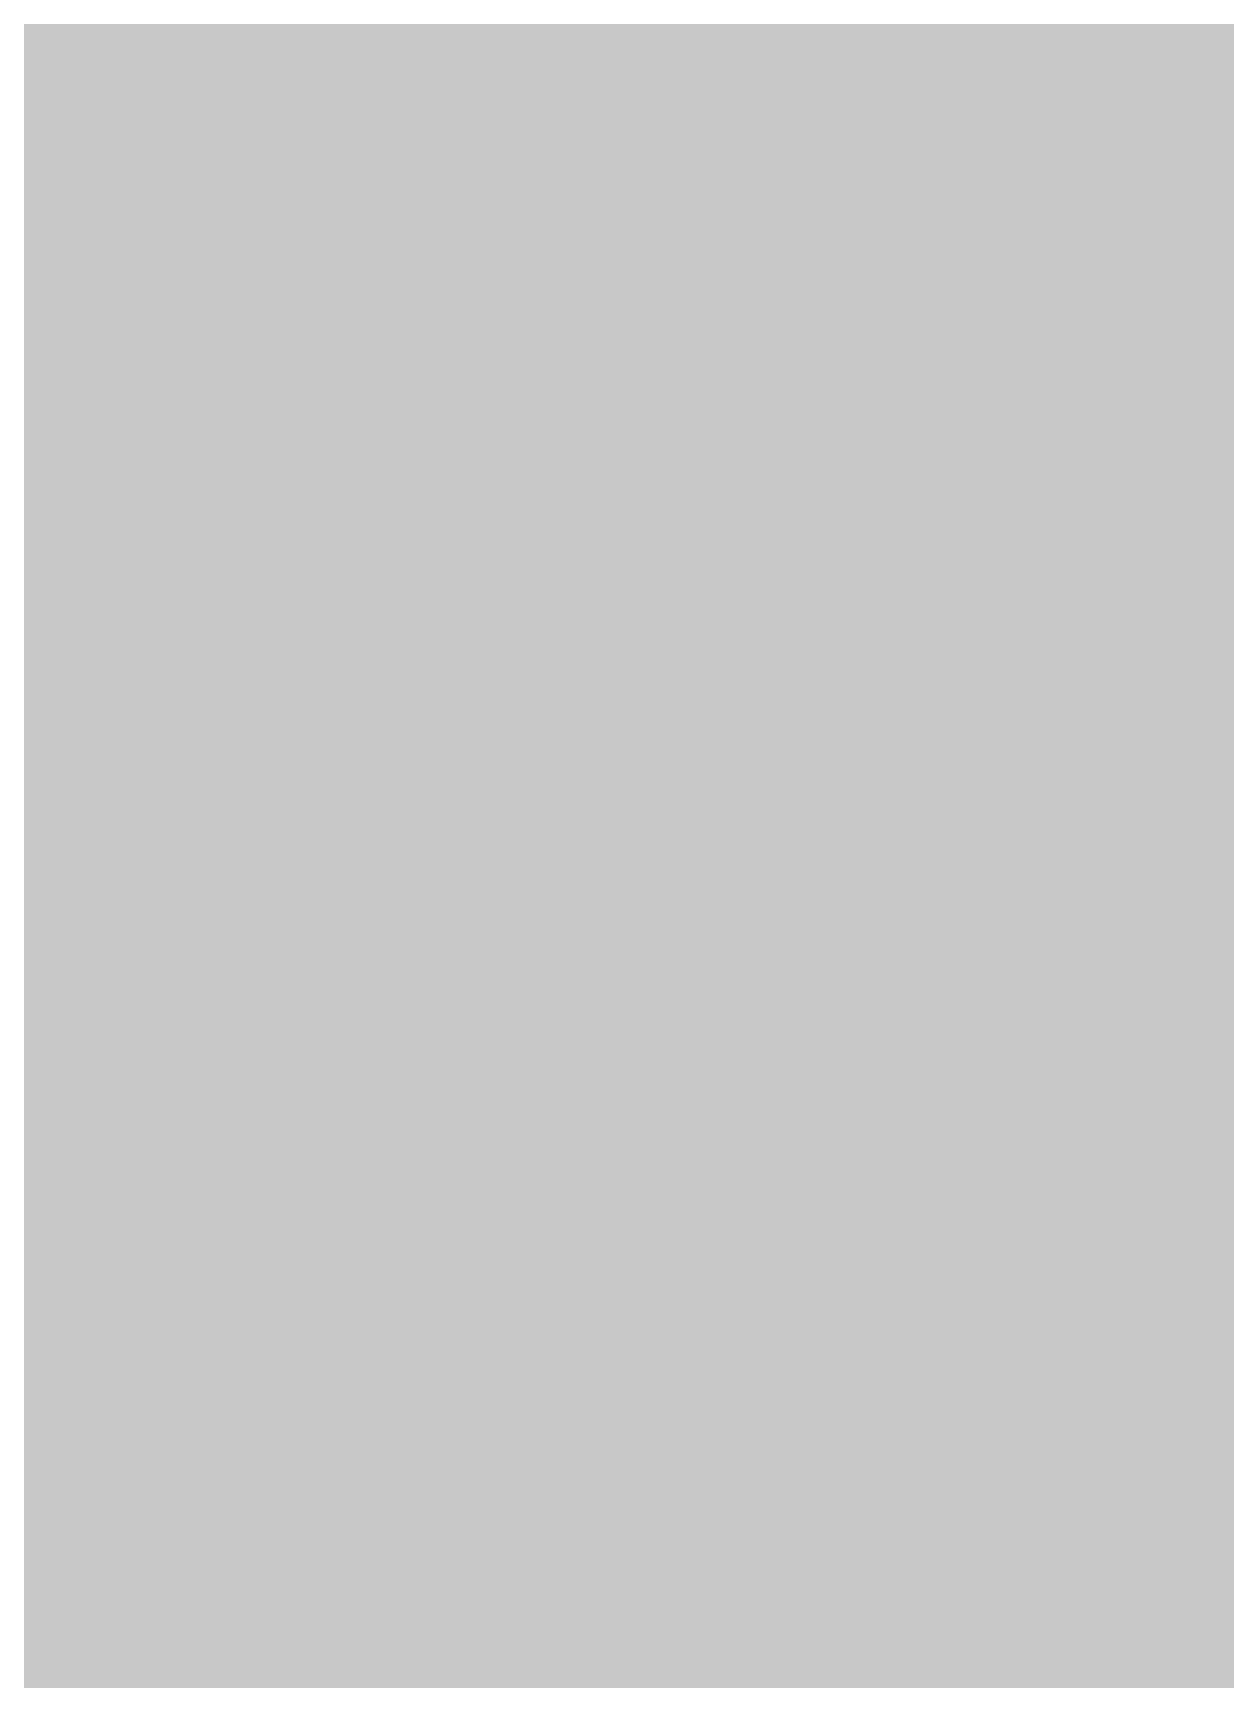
# Model space of a CAD drawing. Header units: inches. Extents: x 0 to 841, y 0 to 594.
# Drawn here: x 790.6852 to 790.9279, y 184.794 to 185.1291 of the extents above; entities that cross this region are included whole.
import ezdxf

# ---------------------------------------------------------------- set-up
doc = ezdxf.new("R2010")
doc.units = ezdxf.units.IN
doc.layers.add('Sheet', color=255, linetype='Continuous')

msp = doc.modelspace()

# ---------------------------------------------------------------- linework, layer by layer
at = {"layer": 'Sheet'}
for points in [[(790.51485, 185.5127, 0.29972, 0.29972, 0), (790.55976, 185.46779, 0.29972, 0.29972, 0), (790.55976, 185.46779, 0.29972, 0.29972, 0), (790.60468, 185.42287, 0.29972, 0.29972, 0), (790.60468, 185.37795, 0.29972, 0.29972, 0), (790.64959, 185.37795, 0.29972, 0.29972, 0), (790.64959, 185.33303, 0.29972, 0.29972, 0), (790.64959, 185.28811, 0.29972, 0.29972, 0), (790.69451, 185.24319, 0.29972, 0.29972, 0), (790.69451, 185.24319, 0.29972, 0.29972, 0), (790.69451, 185.19828, 0.29972, 0.29972, 0), (790.73942, 185.15336, 0.29972, 0.29972, 0), (790.73942, 185.10844, 0.29972, 0.29972, 0), (790.73942, 185.06352, 0.29972, 0.29972, 0), (790.73942, 185.06352, 0.29972, 0.29972, 0), (790.73942, 185.0186, 0.29972, 0.29972, 0), (790.73942, 184.97368, 0.29972, 0.29972, 0)], [(790.51485, 185.5127, 0.29972, 0.29972, 0), (790.55976, 185.46779, 0.29972, 0.29972, 0), (790.55976, 185.46779, 0.29972, 0.29972, 0), (790.60468, 185.42287, 0.29972, 0.29972, 0), (790.60468, 185.37795, 0.29972, 0.29972, 0), (790.64959, 185.37795, 0.29972, 0.29972, 0), (790.64959, 185.33303, 0.29972, 0.29972, 0), (790.64959, 185.28811, 0.29972, 0.29972, 0), (790.69451, 185.24319, 0.29972, 0.29972, 0), (790.69451, 185.24319, 0.29972, 0.29972, 0), (790.69451, 185.19828, 0.29972, 0.29972, 0), (790.73942, 185.15336, 0.29972, 0.29972, 0), (790.73942, 185.10844, 0.29972, 0.29972, 0), (790.73942, 185.06352, 0.29972, 0.29972, 0), (790.73942, 185.06352, 0.29972, 0.29972, 0), (790.73942, 185.0186, 0.29972, 0.29972, 0), (790.73942, 184.97368, 0.29972, 0.29972, 0)], [(790.51485, 185.5127, 0.29972, 0.29972, 0), (790.55976, 185.46779, 0.29972, 0.29972, 0), (790.55976, 185.46779, 0.29972, 0.29972, 0), (790.60468, 185.42287, 0.29972, 0.29972, 0), (790.60468, 185.37795, 0.29972, 0.29972, 0), (790.64959, 185.37795, 0.29972, 0.29972, 0), (790.64959, 185.33303, 0.29972, 0.29972, 0), (790.64959, 185.28811, 0.29972, 0.29972, 0), (790.69451, 185.24319, 0.29972, 0.29972, 0), (790.69451, 185.24319, 0.29972, 0.29972, 0), (790.69451, 185.19828, 0.29972, 0.29972, 0), (790.73942, 185.15336, 0.29972, 0.29972, 0), (790.73942, 185.10844, 0.29972, 0.29972, 0), (790.73942, 185.06352, 0.29972, 0.29972, 0), (790.73942, 185.06352, 0.29972, 0.29972, 0), (790.73942, 185.0186, 0.29972, 0.29972, 0), (790.73942, 184.97368, 0.29972, 0.29972, 0)], [(790.51485, 185.5127, 0.29972, 0.29972, 0), (790.55976, 185.46779, 0.29972, 0.29972, 0), (790.55976, 185.46779, 0.29972, 0.29972, 0), (790.60468, 185.42287, 0.29972, 0.29972, 0), (790.60468, 185.37795, 0.29972, 0.29972, 0), (790.64959, 185.37795, 0.29972, 0.29972, 0), (790.64959, 185.33303, 0.29972, 0.29972, 0), (790.64959, 185.28811, 0.29972, 0.29972, 0), (790.69451, 185.24319, 0.29972, 0.29972, 0), (790.69451, 185.24319, 0.29972, 0.29972, 0), (790.69451, 185.19828, 0.29972, 0.29972, 0), (790.73942, 185.15336, 0.29972, 0.29972, 0), (790.73942, 185.10844, 0.29972, 0.29972, 0), (790.73942, 185.06352, 0.29972, 0.29972, 0), (790.73942, 185.06352, 0.29972, 0.29972, 0), (790.73942, 185.0186, 0.29972, 0.29972, 0), (790.73942, 184.97368, 0.29972, 0.29972, 0)], [(790.51485, 185.5127, 0.29972, 0.29972, 0), (790.55976, 185.46779, 0.29972, 0.29972, 0), (790.55976, 185.46779, 0.29972, 0.29972, 0), (790.60468, 185.42287, 0.29972, 0.29972, 0), (790.60468, 185.37795, 0.29972, 0.29972, 0), (790.64959, 185.37795, 0.29972, 0.29972, 0), (790.64959, 185.33303, 0.29972, 0.29972, 0), (790.64959, 185.28811, 0.29972, 0.29972, 0), (790.69451, 185.24319, 0.29972, 0.29972, 0), (790.69451, 185.24319, 0.29972, 0.29972, 0), (790.69451, 185.19828, 0.29972, 0.29972, 0), (790.73942, 185.15336, 0.29972, 0.29972, 0), (790.73942, 185.10844, 0.29972, 0.29972, 0), (790.73942, 185.06352, 0.29972, 0.29972, 0), (790.73942, 185.06352, 0.29972, 0.29972, 0), (790.73942, 185.0186, 0.29972, 0.29972, 0), (790.73942, 184.97368, 0.29972, 0.29972, 0)], [(790.51485, 185.5127, 0.29972, 0.29972, 0), (790.55976, 185.46779, 0.29972, 0.29972, 0), (790.55976, 185.46779, 0.29972, 0.29972, 0), (790.60468, 185.42287, 0.29972, 0.29972, 0), (790.60468, 185.37795, 0.29972, 0.29972, 0), (790.64959, 185.37795, 0.29972, 0.29972, 0), (790.64959, 185.33303, 0.29972, 0.29972, 0), (790.64959, 185.28811, 0.29972, 0.29972, 0), (790.69451, 185.24319, 0.29972, 0.29972, 0), (790.69451, 185.24319, 0.29972, 0.29972, 0), (790.69451, 185.19828, 0.29972, 0.29972, 0), (790.73942, 185.15336, 0.29972, 0.29972, 0), (790.73942, 185.10844, 0.29972, 0.29972, 0), (790.73942, 185.06352, 0.29972, 0.29972, 0), (790.73942, 185.06352, 0.29972, 0.29972, 0), (790.73942, 185.0186, 0.29972, 0.29972, 0), (790.73942, 184.97368, 0.29972, 0.29972, 0)], [(790.60468, 185.42287, 0.09906, 0.09906, 0), (790.60468, 185.37795, 0.09906, 0.09906, 0), (790.64959, 185.37795, 0.09906, 0.09906, 0), (790.64959, 185.33303, 0.09906, 0.09906, 0), (790.64959, 185.28811, 0.09906, 0.09906, 0), (790.69451, 185.24319, 0.09906, 0.09906, 0), (790.69451, 185.24319, 0.09906, 0.09906, 0), (790.69451, 185.19828, 0.09906, 0.09906, 0), (790.73942, 185.15336, 0.09906, 0.09906, 0), (790.73942, 185.10844, 0.09906, 0.09906, 0), (790.73942, 185.06352, 0.09906, 0.09906, 0), (790.73942, 185.06352, 0.09906, 0.09906, 0), (790.73942, 185.0186, 0.09906, 0.09906, 0), (790.73942, 184.97368, 0.09906, 0.09906, 0)], [(790.60468, 185.42287, 0.09906, 0.09906, 0), (790.60468, 185.37795, 0.09906, 0.09906, 0), (790.64959, 185.37795, 0.09906, 0.09906, 0), (790.64959, 185.33303, 0.09906, 0.09906, 0), (790.64959, 185.28811, 0.09906, 0.09906, 0), (790.69451, 185.24319, 0.09906, 0.09906, 0), (790.69451, 185.24319, 0.09906, 0.09906, 0), (790.69451, 185.19828, 0.09906, 0.09906, 0), (790.73942, 185.15336, 0.09906, 0.09906, 0), (790.73942, 185.10844, 0.09906, 0.09906, 0), (790.73942, 185.06352, 0.09906, 0.09906, 0), (790.73942, 185.06352, 0.09906, 0.09906, 0), (790.73942, 185.0186, 0.09906, 0.09906, 0), (790.73942, 184.97368, 0.09906, 0.09906, 0)], [(790.60468, 185.42287, 0.09906, 0.09906, 0), (790.60468, 185.37795, 0.09906, 0.09906, 0), (790.64959, 185.37795, 0.09906, 0.09906, 0), (790.64959, 185.33303, 0.09906, 0.09906, 0), (790.64959, 185.28811, 0.09906, 0.09906, 0), (790.69451, 185.24319, 0.09906, 0.09906, 0), (790.69451, 185.24319, 0.09906, 0.09906, 0), (790.69451, 185.19828, 0.09906, 0.09906, 0), (790.73942, 185.15336, 0.09906, 0.09906, 0), (790.73942, 185.10844, 0.09906, 0.09906, 0), (790.73942, 185.06352, 0.09906, 0.09906, 0), (790.73942, 185.06352, 0.09906, 0.09906, 0), (790.73942, 185.0186, 0.09906, 0.09906, 0), (790.73942, 184.97368, 0.09906, 0.09906, 0)], [(790.60468, 185.42287, 0.09906, 0.09906, 0), (790.60468, 185.37795, 0.09906, 0.09906, 0), (790.64959, 185.37795, 0.09906, 0.09906, 0), (790.64959, 185.33303, 0.09906, 0.09906, 0), (790.64959, 185.28811, 0.09906, 0.09906, 0), (790.69451, 185.24319, 0.09906, 0.09906, 0), (790.69451, 185.24319, 0.09906, 0.09906, 0), (790.69451, 185.19828, 0.09906, 0.09906, 0), (790.73942, 185.15336, 0.09906, 0.09906, 0), (790.73942, 185.10844, 0.09906, 0.09906, 0), (790.73942, 185.06352, 0.09906, 0.09906, 0), (790.73942, 185.06352, 0.09906, 0.09906, 0), (790.73942, 185.0186, 0.09906, 0.09906, 0), (790.73942, 184.97368, 0.09906, 0.09906, 0)], [(790.60468, 185.42287, 0.09906, 0.09906, 0), (790.60468, 185.37795, 0.09906, 0.09906, 0), (790.64959, 185.37795, 0.09906, 0.09906, 0), (790.64959, 185.33303, 0.09906, 0.09906, 0), (790.64959, 185.28811, 0.09906, 0.09906, 0), (790.69451, 185.24319, 0.09906, 0.09906, 0), (790.69451, 185.24319, 0.09906, 0.09906, 0), (790.69451, 185.19828, 0.09906, 0.09906, 0), (790.73942, 185.15336, 0.09906, 0.09906, 0), (790.73942, 185.10844, 0.09906, 0.09906, 0), (790.73942, 185.06352, 0.09906, 0.09906, 0), (790.73942, 185.06352, 0.09906, 0.09906, 0), (790.73942, 185.0186, 0.09906, 0.09906, 0), (790.73942, 184.97368, 0.09906, 0.09906, 0)], [(790.60468, 185.42287, 0.09906, 0.09906, 0), (790.60468, 185.37795, 0.09906, 0.09906, 0), (790.64959, 185.37795, 0.09906, 0.09906, 0), (790.64959, 185.33303, 0.09906, 0.09906, 0), (790.64959, 185.28811, 0.09906, 0.09906, 0), (790.69451, 185.24319, 0.09906, 0.09906, 0), (790.69451, 185.24319, 0.09906, 0.09906, 0), (790.69451, 185.19828, 0.09906, 0.09906, 0), (790.73942, 185.15336, 0.09906, 0.09906, 0), (790.73942, 185.10844, 0.09906, 0.09906, 0), (790.73942, 185.06352, 0.09906, 0.09906, 0), (790.73942, 185.06352, 0.09906, 0.09906, 0), (790.73942, 185.0186, 0.09906, 0.09906, 0), (790.73942, 184.97368, 0.09906, 0.09906, 0)], [(790.02077, 184.97368, 0.7493, 0.7493, 0), (790.02077, 184.97368, 0.7493, 0.7493, 0), (795.00641, 184.97368, 0.7493, 0.7493, 0)], [(790.73942, 184.97368, 0.29972, 0.29972, 0), (790.73942, 184.92877, 0.29972, 0.29972, 0), (790.73942, 184.88385, 0.29972, 0.29972, 0), (790.73942, 184.88385, 0.29972, 0.29972, 0), (790.73942, 184.83893, 0.29972, 0.29972, 0), (790.73942, 184.79401, 0.29972, 0.29972, 0), (790.69451, 184.74909, 0.29972, 0.29972, 0), (790.69451, 184.70417, 0.29972, 0.29972, 0), (790.69451, 184.70417, 0.29972, 0.29972, 0), (790.64959, 184.65926, 0.29972, 0.29972, 0), (790.64959, 184.61434, 0.29972, 0.29972, 0)], [(790.73942, 184.97368, 0.29972, 0.29972, 0), (790.73942, 184.92877, 0.29972, 0.29972, 0), (790.73942, 184.88385, 0.29972, 0.29972, 0), (790.73942, 184.88385, 0.29972, 0.29972, 0), (790.73942, 184.83893, 0.29972, 0.29972, 0), (790.73942, 184.79401, 0.29972, 0.29972, 0), (790.69451, 184.74909, 0.29972, 0.29972, 0), (790.69451, 184.70417, 0.29972, 0.29972, 0), (790.69451, 184.70417, 0.29972, 0.29972, 0), (790.64959, 184.65926, 0.29972, 0.29972, 0), (790.64959, 184.61434, 0.29972, 0.29972, 0)], [(790.73942, 184.97368, 0.29972, 0.29972, 0), (790.73942, 184.92877, 0.29972, 0.29972, 0), (790.73942, 184.88385, 0.29972, 0.29972, 0), (790.73942, 184.88385, 0.29972, 0.29972, 0), (790.73942, 184.83893, 0.29972, 0.29972, 0), (790.73942, 184.79401, 0.29972, 0.29972, 0), (790.69451, 184.74909, 0.29972, 0.29972, 0), (790.69451, 184.70417, 0.29972, 0.29972, 0), (790.69451, 184.70417, 0.29972, 0.29972, 0), (790.64959, 184.65926, 0.29972, 0.29972, 0), (790.64959, 184.61434, 0.29972, 0.29972, 0)], [(790.73942, 184.97368, 0.29972, 0.29972, 0), (790.73942, 184.92877, 0.29972, 0.29972, 0), (790.73942, 184.88385, 0.29972, 0.29972, 0), (790.73942, 184.88385, 0.29972, 0.29972, 0), (790.73942, 184.83893, 0.29972, 0.29972, 0), (790.73942, 184.79401, 0.29972, 0.29972, 0), (790.69451, 184.74909, 0.29972, 0.29972, 0), (790.69451, 184.70417, 0.29972, 0.29972, 0), (790.69451, 184.70417, 0.29972, 0.29972, 0), (790.64959, 184.65926, 0.29972, 0.29972, 0), (790.64959, 184.61434, 0.29972, 0.29972, 0)], [(790.73942, 184.97368, 0.29972, 0.29972, 0), (790.73942, 184.92877, 0.29972, 0.29972, 0), (790.73942, 184.88385, 0.29972, 0.29972, 0), (790.73942, 184.88385, 0.29972, 0.29972, 0), (790.73942, 184.83893, 0.29972, 0.29972, 0), (790.73942, 184.79401, 0.29972, 0.29972, 0), (790.69451, 184.74909, 0.29972, 0.29972, 0), (790.69451, 184.70417, 0.29972, 0.29972, 0), (790.69451, 184.70417, 0.29972, 0.29972, 0), (790.64959, 184.65926, 0.29972, 0.29972, 0), (790.64959, 184.61434, 0.29972, 0.29972, 0)], [(790.73942, 184.97368, 0.29972, 0.29972, 0), (790.73942, 184.92877, 0.29972, 0.29972, 0), (790.73942, 184.88385, 0.29972, 0.29972, 0), (790.73942, 184.88385, 0.29972, 0.29972, 0), (790.73942, 184.83893, 0.29972, 0.29972, 0), (790.73942, 184.79401, 0.29972, 0.29972, 0), (790.69451, 184.74909, 0.29972, 0.29972, 0), (790.69451, 184.70417, 0.29972, 0.29972, 0), (790.69451, 184.70417, 0.29972, 0.29972, 0), (790.64959, 184.65926, 0.29972, 0.29972, 0), (790.64959, 184.61434, 0.29972, 0.29972, 0)], [(790.73942, 184.97368, 0.29972, 0.29972, 0), (790.73942, 184.97368, 0.29972, 0.29972, 0), (790.73942, 184.97368, 0.29972, 0.29972, 0), (790.73942, 184.97368, 0.29972, 0.29972, 0), (790.73942, 184.97368, 0.29972, 0.29972, 0), (790.73942, 184.97368, 0.29972, 0.29972, 0), (790.73942, 184.97368, 0.29972, 0.29972, 0), (790.73942, 184.97368, 0.29972, 0.29972, 0), (790.73942, 184.97368, 0.29972, 0.29972, 0), (790.73942, 184.97368, 0.29972, 0.29972, 0), (790.73942, 184.97368, 0.29972, 0.29972, 0), (790.73942, 184.97368, 0.29972, 0.29972, 0), (790.73942, 184.97368, 0.29972, 0.29972, 0), (790.73942, 184.97368, 0.29972, 0.29972, 0), (790.73942, 184.97368, 0.29972, 0.29972, 0), (790.73942, 184.97368, 0.29972, 0.29972, 0), (790.73942, 184.97368, 0.29972, 0.29972, 0), (790.73942, 184.97368, 0.29972, 0.29972, 0), (790.73942, 184.97368, 0.29972, 0.29972, 0), (790.73942, 184.97368, 0.29972, 0.29972, 0), (790.73942, 184.97368, 0.29972, 0.29972, 0), (790.73942, 184.97368, 0.29972, 0.29972, 0), (790.73942, 184.97368, 0.29972, 0.29972, 0), (790.73942, 184.97368, 0.29972, 0.29972, 0), (790.73942, 184.97368, 0.29972, 0.29972, 0), (790.73942, 184.97368, 0.29972, 0.29972, 0), (790.73942, 184.97368, 0.29972, 0.29972, 0), (790.73942, 184.97368, 0.29972, 0.29972, 0), (790.73942, 184.97368, 0.29972, 0.29972, 0), (790.73942, 184.97368, 0.29972, 0.29972, 0), (790.73942, 184.97368, 0.29972, 0.29972, 0), (790.73942, 184.97368, 0.29972, 0.29972, 0), (790.73942, 184.97368, 0.29972, 0.29972, 0)], [(790.73942, 184.97368, 0.29972, 0.29972, 0), (790.73942, 184.97368, 0.29972, 0.29972, 0)], [(790.73942, 184.97368, 0.29972, 0.29972, 0), (790.73942, 184.97368, 0.29972, 0.29972, 0), (790.73942, 184.97368, 0.29972, 0.29972, 0), (790.73942, 184.97368, 0.29972, 0.29972, 0), (790.73942, 184.97368, 0.29972, 0.29972, 0), (790.73942, 184.97368, 0.29972, 0.29972, 0), (790.73942, 184.97368, 0.29972, 0.29972, 0), (790.73942, 184.97368, 0.29972, 0.29972, 0), (790.73942, 184.97368, 0.29972, 0.29972, 0), (790.73942, 184.97368, 0.29972, 0.29972, 0), (790.73942, 184.97368, 0.29972, 0.29972, 0), (790.73942, 184.97368, 0.29972, 0.29972, 0), (790.73942, 184.97368, 0.29972, 0.29972, 0), (790.73942, 184.97368, 0.29972, 0.29972, 0), (790.73942, 184.97368, 0.29972, 0.29972, 0), (790.73942, 184.97368, 0.29972, 0.29972, 0), (790.73942, 184.97368, 0.29972, 0.29972, 0), (790.73942, 184.97368, 0.29972, 0.29972, 0), (790.73942, 184.97368, 0.29972, 0.29972, 0), (790.73942, 184.97368, 0.29972, 0.29972, 0), (790.73942, 184.97368, 0.29972, 0.29972, 0), (790.73942, 184.97368, 0.29972, 0.29972, 0), (790.73942, 184.97368, 0.29972, 0.29972, 0), (790.73942, 184.97368, 0.29972, 0.29972, 0), (790.73942, 184.97368, 0.29972, 0.29972, 0), (790.73942, 184.97368, 0.29972, 0.29972, 0), (790.73942, 184.97368, 0.29972, 0.29972, 0), (790.73942, 184.97368, 0.29972, 0.29972, 0), (790.73942, 184.97368, 0.29972, 0.29972, 0), (790.73942, 184.97368, 0.29972, 0.29972, 0), (790.73942, 184.97368, 0.29972, 0.29972, 0), (790.73942, 184.97368, 0.29972, 0.29972, 0), (790.73942, 184.97368, 0.29972, 0.29972, 0)], [(790.73942, 184.97368, 0.29972, 0.29972, 0), (790.73942, 184.97368, 0.29972, 0.29972, 0)], [(790.73942, 184.97368, 0.29972, 0.29972, 0), (790.73942, 184.97368, 0.29972, 0.29972, 0), (790.73942, 184.97368, 0.29972, 0.29972, 0), (790.73942, 184.97368, 0.29972, 0.29972, 0), (790.73942, 184.97368, 0.29972, 0.29972, 0), (790.73942, 184.97368, 0.29972, 0.29972, 0), (790.73942, 184.97368, 0.29972, 0.29972, 0), (790.73942, 184.97368, 0.29972, 0.29972, 0), (790.73942, 184.97368, 0.29972, 0.29972, 0), (790.73942, 184.97368, 0.29972, 0.29972, 0), (790.73942, 184.97368, 0.29972, 0.29972, 0), (790.73942, 184.97368, 0.29972, 0.29972, 0), (790.73942, 184.97368, 0.29972, 0.29972, 0), (790.73942, 184.97368, 0.29972, 0.29972, 0), (790.73942, 184.97368, 0.29972, 0.29972, 0), (790.73942, 184.97368, 0.29972, 0.29972, 0), (790.73942, 184.97368, 0.29972, 0.29972, 0), (790.73942, 184.97368, 0.29972, 0.29972, 0), (790.73942, 184.97368, 0.29972, 0.29972, 0), (790.73942, 184.97368, 0.29972, 0.29972, 0), (790.73942, 184.97368, 0.29972, 0.29972, 0), (790.73942, 184.97368, 0.29972, 0.29972, 0), (790.73942, 184.97368, 0.29972, 0.29972, 0), (790.73942, 184.97368, 0.29972, 0.29972, 0), (790.73942, 184.97368, 0.29972, 0.29972, 0), (790.73942, 184.97368, 0.29972, 0.29972, 0), (790.73942, 184.97368, 0.29972, 0.29972, 0), (790.73942, 184.97368, 0.29972, 0.29972, 0), (790.73942, 184.97368, 0.29972, 0.29972, 0), (790.73942, 184.97368, 0.29972, 0.29972, 0), (790.73942, 184.97368, 0.29972, 0.29972, 0), (790.73942, 184.97368, 0.29972, 0.29972, 0), (790.73942, 184.97368, 0.29972, 0.29972, 0)], [(790.73942, 184.97368, 0.29972, 0.29972, 0), (790.73942, 184.97368, 0.29972, 0.29972, 0)], [(790.73942, 184.97368, 0.29972, 0.29972, 0), (790.73942, 184.97368, 0.29972, 0.29972, 0), (790.73942, 184.97368, 0.29972, 0.29972, 0), (790.73942, 184.97368, 0.29972, 0.29972, 0), (790.73942, 184.97368, 0.29972, 0.29972, 0), (790.73942, 184.97368, 0.29972, 0.29972, 0), (790.73942, 184.97368, 0.29972, 0.29972, 0), (790.73942, 184.97368, 0.29972, 0.29972, 0), (790.73942, 184.97368, 0.29972, 0.29972, 0), (790.73942, 184.97368, 0.29972, 0.29972, 0), (790.73942, 184.97368, 0.29972, 0.29972, 0), (790.73942, 184.97368, 0.29972, 0.29972, 0), (790.73942, 184.97368, 0.29972, 0.29972, 0), (790.73942, 184.97368, 0.29972, 0.29972, 0), (790.73942, 184.97368, 0.29972, 0.29972, 0), (790.73942, 184.97368, 0.29972, 0.29972, 0), (790.73942, 184.97368, 0.29972, 0.29972, 0), (790.73942, 184.97368, 0.29972, 0.29972, 0), (790.73942, 184.97368, 0.29972, 0.29972, 0), (790.73942, 184.97368, 0.29972, 0.29972, 0), (790.73942, 184.97368, 0.29972, 0.29972, 0), (790.73942, 184.97368, 0.29972, 0.29972, 0), (790.73942, 184.97368, 0.29972, 0.29972, 0), (790.73942, 184.97368, 0.29972, 0.29972, 0), (790.73942, 184.97368, 0.29972, 0.29972, 0), (790.73942, 184.97368, 0.29972, 0.29972, 0), (790.73942, 184.97368, 0.29972, 0.29972, 0), (790.73942, 184.97368, 0.29972, 0.29972, 0), (790.73942, 184.97368, 0.29972, 0.29972, 0), (790.73942, 184.97368, 0.29972, 0.29972, 0), (790.73942, 184.97368, 0.29972, 0.29972, 0), (790.73942, 184.97368, 0.29972, 0.29972, 0), (790.73942, 184.97368, 0.29972, 0.29972, 0)], [(790.73942, 184.97368, 0.29972, 0.29972, 0), (790.73942, 184.97368, 0.29972, 0.29972, 0)], [(790.73942, 184.97368, 0.29972, 0.29972, 0), (790.73942, 184.97368, 0.29972, 0.29972, 0), (790.73942, 184.97368, 0.29972, 0.29972, 0), (790.73942, 184.97368, 0.29972, 0.29972, 0), (790.73942, 184.97368, 0.29972, 0.29972, 0), (790.73942, 184.97368, 0.29972, 0.29972, 0), (790.73942, 184.97368, 0.29972, 0.29972, 0), (790.73942, 184.97368, 0.29972, 0.29972, 0), (790.73942, 184.97368, 0.29972, 0.29972, 0), (790.73942, 184.97368, 0.29972, 0.29972, 0), (790.73942, 184.97368, 0.29972, 0.29972, 0), (790.73942, 184.97368, 0.29972, 0.29972, 0), (790.73942, 184.97368, 0.29972, 0.29972, 0), (790.73942, 184.97368, 0.29972, 0.29972, 0), (790.73942, 184.97368, 0.29972, 0.29972, 0), (790.73942, 184.97368, 0.29972, 0.29972, 0), (790.73942, 184.97368, 0.29972, 0.29972, 0), (790.73942, 184.97368, 0.29972, 0.29972, 0), (790.73942, 184.97368, 0.29972, 0.29972, 0), (790.73942, 184.97368, 0.29972, 0.29972, 0), (790.73942, 184.97368, 0.29972, 0.29972, 0), (790.73942, 184.97368, 0.29972, 0.29972, 0), (790.73942, 184.97368, 0.29972, 0.29972, 0), (790.73942, 184.97368, 0.29972, 0.29972, 0), (790.73942, 184.97368, 0.29972, 0.29972, 0), (790.73942, 184.97368, 0.29972, 0.29972, 0), (790.73942, 184.97368, 0.29972, 0.29972, 0), (790.73942, 184.97368, 0.29972, 0.29972, 0), (790.73942, 184.97368, 0.29972, 0.29972, 0), (790.73942, 184.97368, 0.29972, 0.29972, 0), (790.73942, 184.97368, 0.29972, 0.29972, 0), (790.73942, 184.97368, 0.29972, 0.29972, 0), (790.73942, 184.97368, 0.29972, 0.29972, 0)], [(790.73942, 184.97368, 0.29972, 0.29972, 0), (790.73942, 184.97368, 0.29972, 0.29972, 0)], [(790.73942, 184.97368, 0.29972, 0.29972, 0), (790.73942, 184.97368, 0.29972, 0.29972, 0), (790.73942, 184.97368, 0.29972, 0.29972, 0), (790.73942, 184.97368, 0.29972, 0.29972, 0), (790.73942, 184.97368, 0.29972, 0.29972, 0), (790.73942, 184.97368, 0.29972, 0.29972, 0), (790.73942, 184.97368, 0.29972, 0.29972, 0), (790.73942, 184.97368, 0.29972, 0.29972, 0), (790.73942, 184.97368, 0.29972, 0.29972, 0), (790.73942, 184.97368, 0.29972, 0.29972, 0), (790.73942, 184.97368, 0.29972, 0.29972, 0), (790.73942, 184.97368, 0.29972, 0.29972, 0), (790.73942, 184.97368, 0.29972, 0.29972, 0), (790.73942, 184.97368, 0.29972, 0.29972, 0), (790.73942, 184.97368, 0.29972, 0.29972, 0), (790.73942, 184.97368, 0.29972, 0.29972, 0), (790.73942, 184.97368, 0.29972, 0.29972, 0), (790.73942, 184.97368, 0.29972, 0.29972, 0), (790.73942, 184.97368, 0.29972, 0.29972, 0), (790.73942, 184.97368, 0.29972, 0.29972, 0), (790.73942, 184.97368, 0.29972, 0.29972, 0), (790.73942, 184.97368, 0.29972, 0.29972, 0), (790.73942, 184.97368, 0.29972, 0.29972, 0), (790.73942, 184.97368, 0.29972, 0.29972, 0), (790.73942, 184.97368, 0.29972, 0.29972, 0), (790.73942, 184.97368, 0.29972, 0.29972, 0), (790.73942, 184.97368, 0.29972, 0.29972, 0), (790.73942, 184.97368, 0.29972, 0.29972, 0), (790.73942, 184.97368, 0.29972, 0.29972, 0), (790.73942, 184.97368, 0.29972, 0.29972, 0), (790.73942, 184.97368, 0.29972, 0.29972, 0), (790.73942, 184.97368, 0.29972, 0.29972, 0), (790.73942, 184.97368, 0.29972, 0.29972, 0)], [(790.73942, 184.97368, 0.29972, 0.29972, 0), (790.73942, 184.97368, 0.29972, 0.29972, 0)], [(790.73942, 184.97368, 0.09906, 0.09906, 0), (790.73942, 184.92877, 0.09906, 0.09906, 0), (790.73942, 184.88385, 0.09906, 0.09906, 0), (790.73942, 184.88385, 0.09906, 0.09906, 0), (790.73942, 184.83893, 0.09906, 0.09906, 0), (790.73942, 184.79401, 0.09906, 0.09906, 0), (790.69451, 184.74909, 0.09906, 0.09906, 0), (790.69451, 184.70417, 0.09906, 0.09906, 0)], [(790.73942, 184.97368, 0.09906, 0.09906, 0), (790.73942, 184.92877, 0.09906, 0.09906, 0), (790.73942, 184.88385, 0.09906, 0.09906, 0), (790.73942, 184.88385, 0.09906, 0.09906, 0), (790.73942, 184.83893, 0.09906, 0.09906, 0), (790.73942, 184.79401, 0.09906, 0.09906, 0), (790.69451, 184.74909, 0.09906, 0.09906, 0), (790.69451, 184.70417, 0.09906, 0.09906, 0)], [(790.73942, 184.97368, 0.09906, 0.09906, 0), (790.73942, 184.92877, 0.09906, 0.09906, 0), (790.73942, 184.88385, 0.09906, 0.09906, 0), (790.73942, 184.88385, 0.09906, 0.09906, 0), (790.73942, 184.83893, 0.09906, 0.09906, 0), (790.73942, 184.79401, 0.09906, 0.09906, 0), (790.69451, 184.74909, 0.09906, 0.09906, 0), (790.69451, 184.70417, 0.09906, 0.09906, 0)], [(790.73942, 184.97368, 0.09906, 0.09906, 0), (790.73942, 184.92877, 0.09906, 0.09906, 0), (790.73942, 184.88385, 0.09906, 0.09906, 0), (790.73942, 184.88385, 0.09906, 0.09906, 0), (790.73942, 184.83893, 0.09906, 0.09906, 0), (790.73942, 184.79401, 0.09906, 0.09906, 0), (790.69451, 184.74909, 0.09906, 0.09906, 0), (790.69451, 184.70417, 0.09906, 0.09906, 0)], [(790.73942, 184.97368, 0.09906, 0.09906, 0), (790.73942, 184.92877, 0.09906, 0.09906, 0), (790.73942, 184.88385, 0.09906, 0.09906, 0), (790.73942, 184.88385, 0.09906, 0.09906, 0), (790.73942, 184.83893, 0.09906, 0.09906, 0), (790.73942, 184.79401, 0.09906, 0.09906, 0), (790.69451, 184.74909, 0.09906, 0.09906, 0), (790.69451, 184.70417, 0.09906, 0.09906, 0)], [(790.73942, 184.97368, 0.09906, 0.09906, 0), (790.73942, 184.92877, 0.09906, 0.09906, 0), (790.73942, 184.88385, 0.09906, 0.09906, 0), (790.73942, 184.88385, 0.09906, 0.09906, 0), (790.73942, 184.83893, 0.09906, 0.09906, 0), (790.73942, 184.79401, 0.09906, 0.09906, 0), (790.69451, 184.74909, 0.09906, 0.09906, 0), (790.69451, 184.70417, 0.09906, 0.09906, 0)], [(790.73942, 184.97368, 0.09906, 0.09906, 0), (790.73942, 184.97368, 0.09906, 0.09906, 0), (790.73942, 184.97368, 0.09906, 0.09906, 0), (790.73942, 184.97368, 0.09906, 0.09906, 0), (790.73942, 184.97368, 0.09906, 0.09906, 0), (790.73942, 184.97368, 0.09906, 0.09906, 0), (790.73942, 184.97368, 0.09906, 0.09906, 0), (790.73942, 184.97368, 0.09906, 0.09906, 0), (790.73942, 184.97368, 0.09906, 0.09906, 0), (790.73942, 184.97368, 0.09906, 0.09906, 0), (790.73942, 184.97368, 0.09906, 0.09906, 0), (790.73942, 184.97368, 0.09906, 0.09906, 0), (790.73942, 184.97368, 0.09906, 0.09906, 0), (790.73942, 184.97368, 0.09906, 0.09906, 0), (790.73942, 184.97368, 0.09906, 0.09906, 0), (790.73942, 184.97368, 0.09906, 0.09906, 0), (790.73942, 184.97368, 0.09906, 0.09906, 0), (790.73942, 184.97368, 0.09906, 0.09906, 0), (790.73942, 184.97368, 0.09906, 0.09906, 0), (790.73942, 184.97368, 0.09906, 0.09906, 0), (790.73942, 184.97368, 0.09906, 0.09906, 0), (790.73942, 184.97368, 0.09906, 0.09906, 0), (790.73942, 184.97368, 0.09906, 0.09906, 0), (790.73942, 184.97368, 0.09906, 0.09906, 0), (790.73942, 184.97368, 0.09906, 0.09906, 0), (790.73942, 184.97368, 0.09906, 0.09906, 0), (790.73942, 184.97368, 0.09906, 0.09906, 0), (790.73942, 184.97368, 0.09906, 0.09906, 0), (790.73942, 184.97368, 0.09906, 0.09906, 0), (790.73942, 184.97368, 0.09906, 0.09906, 0), (790.73942, 184.97368, 0.09906, 0.09906, 0), (790.73942, 184.97368, 0.09906, 0.09906, 0), (790.73942, 184.97368, 0.09906, 0.09906, 0)], [(790.73942, 184.97368, 0.09906, 0.09906, 0), (790.73942, 184.97368, 0.09906, 0.09906, 0)], [(790.73942, 184.97368, 0.09906, 0.09906, 0), (790.73942, 184.97368, 0.09906, 0.09906, 0), (790.73942, 184.97368, 0.09906, 0.09906, 0), (790.73942, 184.97368, 0.09906, 0.09906, 0), (790.73942, 184.97368, 0.09906, 0.09906, 0), (790.73942, 184.97368, 0.09906, 0.09906, 0), (790.73942, 184.97368, 0.09906, 0.09906, 0), (790.73942, 184.97368, 0.09906, 0.09906, 0), (790.73942, 184.97368, 0.09906, 0.09906, 0), (790.73942, 184.97368, 0.09906, 0.09906, 0), (790.73942, 184.97368, 0.09906, 0.09906, 0), (790.73942, 184.97368, 0.09906, 0.09906, 0), (790.73942, 184.97368, 0.09906, 0.09906, 0), (790.73942, 184.97368, 0.09906, 0.09906, 0), (790.73942, 184.97368, 0.09906, 0.09906, 0), (790.73942, 184.97368, 0.09906, 0.09906, 0), (790.73942, 184.97368, 0.09906, 0.09906, 0), (790.73942, 184.97368, 0.09906, 0.09906, 0), (790.73942, 184.97368, 0.09906, 0.09906, 0), (790.73942, 184.97368, 0.09906, 0.09906, 0), (790.73942, 184.97368, 0.09906, 0.09906, 0), (790.73942, 184.97368, 0.09906, 0.09906, 0), (790.73942, 184.97368, 0.09906, 0.09906, 0), (790.73942, 184.97368, 0.09906, 0.09906, 0), (790.73942, 184.97368, 0.09906, 0.09906, 0), (790.73942, 184.97368, 0.09906, 0.09906, 0), (790.73942, 184.97368, 0.09906, 0.09906, 0), (790.73942, 184.97368, 0.09906, 0.09906, 0), (790.73942, 184.97368, 0.09906, 0.09906, 0), (790.73942, 184.97368, 0.09906, 0.09906, 0), (790.73942, 184.97368, 0.09906, 0.09906, 0), (790.73942, 184.97368, 0.09906, 0.09906, 0), (790.73942, 184.97368, 0.09906, 0.09906, 0)], [(790.73942, 184.97368, 0.09906, 0.09906, 0), (790.73942, 184.97368, 0.09906, 0.09906, 0)], [(790.73942, 184.97368, 0.09906, 0.09906, 0), (790.73942, 184.97368, 0.09906, 0.09906, 0), (790.73942, 184.97368, 0.09906, 0.09906, 0), (790.73942, 184.97368, 0.09906, 0.09906, 0), (790.73942, 184.97368, 0.09906, 0.09906, 0), (790.73942, 184.97368, 0.09906, 0.09906, 0), (790.73942, 184.97368, 0.09906, 0.09906, 0), (790.73942, 184.97368, 0.09906, 0.09906, 0), (790.73942, 184.97368, 0.09906, 0.09906, 0), (790.73942, 184.97368, 0.09906, 0.09906, 0), (790.73942, 184.97368, 0.09906, 0.09906, 0), (790.73942, 184.97368, 0.09906, 0.09906, 0), (790.73942, 184.97368, 0.09906, 0.09906, 0), (790.73942, 184.97368, 0.09906, 0.09906, 0), (790.73942, 184.97368, 0.09906, 0.09906, 0), (790.73942, 184.97368, 0.09906, 0.09906, 0), (790.73942, 184.97368, 0.09906, 0.09906, 0), (790.73942, 184.97368, 0.09906, 0.09906, 0), (790.73942, 184.97368, 0.09906, 0.09906, 0), (790.73942, 184.97368, 0.09906, 0.09906, 0), (790.73942, 184.97368, 0.09906, 0.09906, 0), (790.73942, 184.97368, 0.09906, 0.09906, 0), (790.73942, 184.97368, 0.09906, 0.09906, 0), (790.73942, 184.97368, 0.09906, 0.09906, 0), (790.73942, 184.97368, 0.09906, 0.09906, 0), (790.73942, 184.97368, 0.09906, 0.09906, 0), (790.73942, 184.97368, 0.09906, 0.09906, 0), (790.73942, 184.97368, 0.09906, 0.09906, 0), (790.73942, 184.97368, 0.09906, 0.09906, 0), (790.73942, 184.97368, 0.09906, 0.09906, 0), (790.73942, 184.97368, 0.09906, 0.09906, 0), (790.73942, 184.97368, 0.09906, 0.09906, 0), (790.73942, 184.97368, 0.09906, 0.09906, 0)], [(790.73942, 184.97368, 0.09906, 0.09906, 0), (790.73942, 184.97368, 0.09906, 0.09906, 0)], [(790.73942, 184.97368, 0.09906, 0.09906, 0), (790.73942, 184.97368, 0.09906, 0.09906, 0), (790.73942, 184.97368, 0.09906, 0.09906, 0), (790.73942, 184.97368, 0.09906, 0.09906, 0), (790.73942, 184.97368, 0.09906, 0.09906, 0), (790.73942, 184.97368, 0.09906, 0.09906, 0), (790.73942, 184.97368, 0.09906, 0.09906, 0), (790.73942, 184.97368, 0.09906, 0.09906, 0), (790.73942, 184.97368, 0.09906, 0.09906, 0), (790.73942, 184.97368, 0.09906, 0.09906, 0), (790.73942, 184.97368, 0.09906, 0.09906, 0), (790.73942, 184.97368, 0.09906, 0.09906, 0), (790.73942, 184.97368, 0.09906, 0.09906, 0), (790.73942, 184.97368, 0.09906, 0.09906, 0), (790.73942, 184.97368, 0.09906, 0.09906, 0), (790.73942, 184.97368, 0.09906, 0.09906, 0), (790.73942, 184.97368, 0.09906, 0.09906, 0), (790.73942, 184.97368, 0.09906, 0.09906, 0), (790.73942, 184.97368, 0.09906, 0.09906, 0), (790.73942, 184.97368, 0.09906, 0.09906, 0), (790.73942, 184.97368, 0.09906, 0.09906, 0), (790.73942, 184.97368, 0.09906, 0.09906, 0), (790.73942, 184.97368, 0.09906, 0.09906, 0), (790.73942, 184.97368, 0.09906, 0.09906, 0), (790.73942, 184.97368, 0.09906, 0.09906, 0), (790.73942, 184.97368, 0.09906, 0.09906, 0), (790.73942, 184.97368, 0.09906, 0.09906, 0), (790.73942, 184.97368, 0.09906, 0.09906, 0), (790.73942, 184.97368, 0.09906, 0.09906, 0), (790.73942, 184.97368, 0.09906, 0.09906, 0), (790.73942, 184.97368, 0.09906, 0.09906, 0), (790.73942, 184.97368, 0.09906, 0.09906, 0), (790.73942, 184.97368, 0.09906, 0.09906, 0)], [(790.73942, 184.97368, 0.09906, 0.09906, 0), (790.73942, 184.97368, 0.09906, 0.09906, 0)], [(790.73942, 184.97368, 0.09906, 0.09906, 0), (790.73942, 184.97368, 0.09906, 0.09906, 0), (790.73942, 184.97368, 0.09906, 0.09906, 0), (790.73942, 184.97368, 0.09906, 0.09906, 0), (790.73942, 184.97368, 0.09906, 0.09906, 0), (790.73942, 184.97368, 0.09906, 0.09906, 0), (790.73942, 184.97368, 0.09906, 0.09906, 0), (790.73942, 184.97368, 0.09906, 0.09906, 0), (790.73942, 184.97368, 0.09906, 0.09906, 0), (790.73942, 184.97368, 0.09906, 0.09906, 0), (790.73942, 184.97368, 0.09906, 0.09906, 0), (790.73942, 184.97368, 0.09906, 0.09906, 0), (790.73942, 184.97368, 0.09906, 0.09906, 0), (790.73942, 184.97368, 0.09906, 0.09906, 0), (790.73942, 184.97368, 0.09906, 0.09906, 0), (790.73942, 184.97368, 0.09906, 0.09906, 0), (790.73942, 184.97368, 0.09906, 0.09906, 0), (790.73942, 184.97368, 0.09906, 0.09906, 0), (790.73942, 184.97368, 0.09906, 0.09906, 0), (790.73942, 184.97368, 0.09906, 0.09906, 0), (790.73942, 184.97368, 0.09906, 0.09906, 0), (790.73942, 184.97368, 0.09906, 0.09906, 0), (790.73942, 184.97368, 0.09906, 0.09906, 0), (790.73942, 184.97368, 0.09906, 0.09906, 0), (790.73942, 184.97368, 0.09906, 0.09906, 0), (790.73942, 184.97368, 0.09906, 0.09906, 0), (790.73942, 184.97368, 0.09906, 0.09906, 0), (790.73942, 184.97368, 0.09906, 0.09906, 0), (790.73942, 184.97368, 0.09906, 0.09906, 0), (790.73942, 184.97368, 0.09906, 0.09906, 0), (790.73942, 184.97368, 0.09906, 0.09906, 0), (790.73942, 184.97368, 0.09906, 0.09906, 0), (790.73942, 184.97368, 0.09906, 0.09906, 0)], [(790.73942, 184.97368, 0.09906, 0.09906, 0), (790.73942, 184.97368, 0.09906, 0.09906, 0)], [(790.73942, 184.97368, 0.09906, 0.09906, 0), (790.73942, 184.97368, 0.09906, 0.09906, 0), (790.73942, 184.97368, 0.09906, 0.09906, 0), (790.73942, 184.97368, 0.09906, 0.09906, 0), (790.73942, 184.97368, 0.09906, 0.09906, 0), (790.73942, 184.97368, 0.09906, 0.09906, 0), (790.73942, 184.97368, 0.09906, 0.09906, 0), (790.73942, 184.97368, 0.09906, 0.09906, 0), (790.73942, 184.97368, 0.09906, 0.09906, 0), (790.73942, 184.97368, 0.09906, 0.09906, 0), (790.73942, 184.97368, 0.09906, 0.09906, 0), (790.73942, 184.97368, 0.09906, 0.09906, 0), (790.73942, 184.97368, 0.09906, 0.09906, 0), (790.73942, 184.97368, 0.09906, 0.09906, 0), (790.73942, 184.97368, 0.09906, 0.09906, 0), (790.73942, 184.97368, 0.09906, 0.09906, 0), (790.73942, 184.97368, 0.09906, 0.09906, 0), (790.73942, 184.97368, 0.09906, 0.09906, 0), (790.73942, 184.97368, 0.09906, 0.09906, 0), (790.73942, 184.97368, 0.09906, 0.09906, 0), (790.73942, 184.97368, 0.09906, 0.09906, 0), (790.73942, 184.97368, 0.09906, 0.09906, 0), (790.73942, 184.97368, 0.09906, 0.09906, 0), (790.73942, 184.97368, 0.09906, 0.09906, 0), (790.73942, 184.97368, 0.09906, 0.09906, 0), (790.73942, 184.97368, 0.09906, 0.09906, 0), (790.73942, 184.97368, 0.09906, 0.09906, 0), (790.73942, 184.97368, 0.09906, 0.09906, 0), (790.73942, 184.97368, 0.09906, 0.09906, 0), (790.73942, 184.97368, 0.09906, 0.09906, 0), (790.73942, 184.97368, 0.09906, 0.09906, 0), (790.73942, 184.97368, 0.09906, 0.09906, 0), (790.73942, 184.97368, 0.09906, 0.09906, 0)], [(790.73942, 184.97368, 0.09906, 0.09906, 0), (790.73942, 184.97368, 0.09906, 0.09906, 0)]]:
    msp.add_lwpolyline(points, format="xyseb", dxfattribs=at)

doc.saveas('drawing.dxf')
